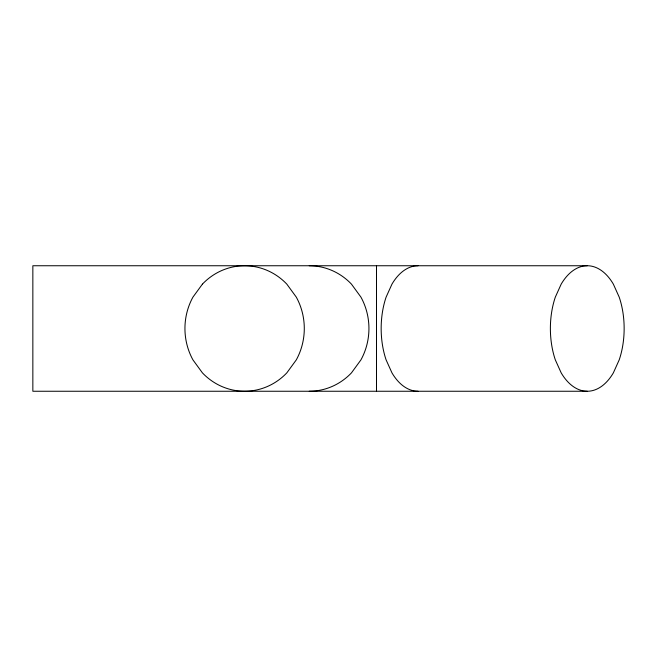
<?xml version="1.0" encoding="UTF-8"?>
<svg xmlns="http://www.w3.org/2000/svg" width="657" height="657" viewBox="0 0 657 657"><rect width="100%" height="100%" fill="white"/><g stroke="black" fill="none" stroke-linecap="round" stroke-linejoin="round"><path stroke-width="0.99" d="M587.268 265.748L32.85 265.748L32.85 391.252L587.268 391.252A62.752 36.882 -90 0 0 613.351 372.872L619.206 359.872A62.752 36.882 -90 0 0 619.206 297.128L613.351 284.128A62.752 36.882 -90 0 0 561.185 284.128L555.321 297.128A62.752 36.882 -90 0 0 555.321 359.872L561.185 372.872A62.752 36.882 90 0 0 587.268 391.252M376.494 265.748L376.494 391.252M418.041 391.252A62.752 36.882 -90 0 1 391.966 372.872L386.102 359.872A62.752 36.882 -90 0 1 386.102 297.128L391.966 284.128A62.752 36.882 -90 0 1 418.041 265.748M309.258 265.748A62.752 59.68 -90 0 1 351.454 284.128L360.939 297.128A62.752 59.68 -90 0 1 360.939 359.872L351.454 372.872A62.752 59.68 -90 0 1 309.258 391.252M202.422 284.128L192.936 297.128A62.752 59.68 -90 0 0 192.936 359.872L202.422 372.872A62.752 59.68 -90 0 0 244.618 391.252A62.752 59.68 90 0 0 286.822 372.872L296.299 359.872A62.752 59.68 -90 0 0 296.299 297.128L286.822 284.128A62.752 59.68 90 0 0 244.618 265.748A62.752 59.68 -90 0 0 202.422 284.128"/></g></svg>
